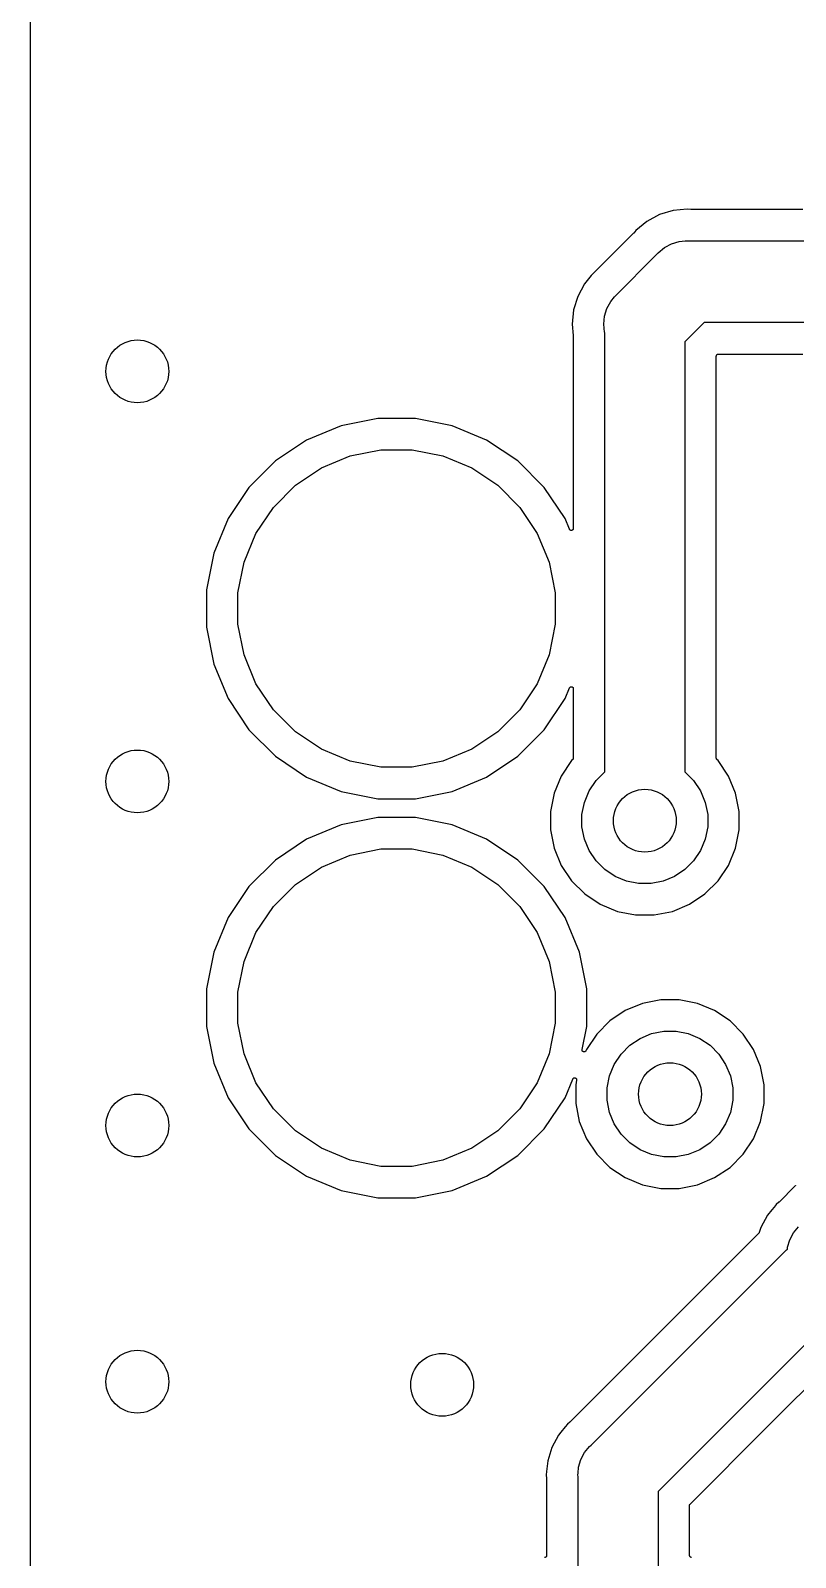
# Model space of a CAD drawing. Extents: x 5.16 to 6.06, y -3.88 to -2.24.
# Drawn here: x 5.1572 to 5.3489, y -3.3217 to -2.9391 of the extents above; entities that cross this region are included whole.
import ezdxf

# ---------------------------------------------------------------- set-up
doc = ezdxf.new("R2010")
doc.units = 0
doc.header["$MEASUREMENT"] = 0
doc.layers.add('BLACK', color=7, linetype='CONTINUOUS')

msp = doc.modelspace()

# ---------------------------------------------------------------- linework, layer by layer
at = {"layer": 'BLACK', "linetype": 'CONTINUOUS'}
for p, q in [((5.15722, -3.41883), (5.15722, -2.74999)), ((5.32179, -2.9839), (5.31824, -2.98425)), ((5.32265, -2.98398), (5.32179, -2.9839)), ((5.32267, -2.98398), (5.32265, -2.98398)), ((5.32269, -2.98398), (5.32267, -2.98398)), ((5.3227, -2.98398), (5.32269, -2.98398)), ((5.35077, -2.98398), (5.3227, -2.98398)), ((5.31168, -2.98696), (5.30892, -2.98923)), ((5.31482, -2.98528), (5.31168, -2.98696)), ((5.31824, -2.98425), (5.31482, -2.98528)), ((5.30834, -2.98994), (5.29772, -3.00055)), ((5.30835, -2.98992), (5.30834, -2.98994)), ((5.30836, -2.9899), (5.30835, -2.98992)), ((5.30837, -2.9899), (5.30836, -2.9899)), ((5.30892, -2.98923), (5.30837, -2.9899)), ((5.32129, -2.99186), (5.32179, -2.99181)), ((5.32179, -2.99181), (5.32229, -2.99186)), ((5.30356, -3.00584), (5.31419, -2.99521)), ((5.31419, -2.99521), (5.31451, -2.99482)), ((5.31451, -2.99482), (5.31607, -2.99354)), ((5.31607, -2.99354), (5.31627, -2.99344)), ((5.31627, -2.99344), (5.31785, -2.99259)), ((5.31785, -2.99259), (5.31978, -2.99201)), ((5.31978, -2.99201), (5.32128, -2.99186)), ((5.32128, -2.99186), (5.32129, -2.99186)), ((5.32229, -2.99186), (5.35919, -2.99186)), ((5.29603, -3.00261), (5.29435, -3.00576)), ((5.29772, -3.00055), (5.29603, -3.00261)), ((5.29435, -3.00576), (5.29331, -3.00917)), ((5.30166, -3.00879), (5.30261, -3.00701)), ((5.30261, -3.00701), (5.30356, -3.00584)), ((5.29331, -3.00917), (5.29296, -3.01272)), ((5.30087, -3.01272), (5.30107, -3.01072)), ((5.30107, -3.01072), (5.30166, -3.00879)), ((5.29296, -3.01272), (5.29324, -3.01559)), ((5.30107, -3.01473), (5.30087, -3.01272)), ((5.30112, -3.01489), (5.30107, -3.01473)), ((5.32603, -3.01233), (5.3212, -3.01716)), ((5.35919, -3.01233), (5.32603, -3.01233)), ((5.29324, -3.01559), (5.29324, -3.0156)), ((5.29324, -3.0156), (5.29324, -3.01562)), ((5.29324, -3.01562), (5.29324, -3.01564)), ((5.29324, -3.01564), (5.29324, -3.06391)), ((5.30112, -3.1249), (5.30112, -3.01489)), ((5.3212, -3.01716), (5.3212, -3.1249)), ((5.32907, -3.0207), (5.32908, -3.02066)), ((5.32907, -3.12143), (5.32907, -3.0207)), ((5.32907, -3.0207), (5.32907, -3.0207)), ((5.32907, -3.0207), (5.32907, -3.0207)), ((5.32908, -3.0206), (5.3291, -3.02056)), ((5.32908, -3.02061), (5.32908, -3.0206)), ((5.32908, -3.0206), (5.32908, -3.0206)), ((5.32908, -3.02066), (5.32908, -3.02061)), ((5.3291, -3.02056), (5.32911, -3.02051)), ((5.32911, -3.02051), (5.32913, -3.02047)), ((5.32911, -3.02051), (5.32911, -3.02051)), ((5.32911, -3.02051), (5.32911, -3.02051)), ((5.32913, -3.02047), (5.32916, -3.02043)), ((5.32916, -3.02042), (5.32919, -3.02039)), ((5.32916, -3.02043), (5.32916, -3.02042)), ((5.32916, -3.02042), (5.32916, -3.02042)), ((5.32919, -3.02039), (5.32922, -3.02035)), ((5.32922, -3.02035), (5.32926, -3.02032)), ((5.32922, -3.02035), (5.32922, -3.02035)), ((5.32922, -3.02035), (5.32922, -3.02035)), ((5.32926, -3.02032), (5.3293, -3.02029)), ((5.3293, -3.02029), (5.32934, -3.02027)), ((5.3293, -3.02029), (5.3293, -3.02029)), ((5.3293, -3.02029), (5.3293, -3.02029)), ((5.32934, -3.02027), (5.32938, -3.02024)), ((5.32938, -3.02024), (5.32938, -3.02024)), ((5.32938, -3.02024), (5.32939, -3.02024)), ((5.32939, -3.02024), (5.32943, -3.02023)), ((5.32943, -3.02023), (5.32948, -3.02021)), ((5.32948, -3.02021), (5.32948, -3.02021)), ((5.32948, -3.02021), (5.32948, -3.02021)), ((5.32948, -3.02021), (5.32953, -3.02021)), ((5.32953, -3.02021), (5.32957, -3.0202)), ((5.32957, -3.0202), (5.35078, -3.0202)), ((5.24426, -3.03635), (5.23506, -3.03818)), ((5.25365, -3.03635), (5.24426, -3.03635)), ((5.26285, -3.03818), (5.25365, -3.03635)), ((5.23506, -3.03818), (5.22639, -3.04177)), ((5.27152, -3.04177), (5.26285, -3.03818)), ((5.22639, -3.04177), (5.21859, -3.04698)), ((5.23735, -3.04575), (5.24504, -3.04422)), ((5.24504, -3.04422), (5.25287, -3.04422)), ((5.25287, -3.04422), (5.26055, -3.04575)), ((5.27932, -3.04698), (5.27152, -3.04177)), ((5.21859, -3.04698), (5.21195, -3.05362)), ((5.22361, -3.0531), (5.23012, -3.04875)), ((5.23012, -3.04875), (5.23735, -3.04575)), ((5.26055, -3.04575), (5.26779, -3.04875)), ((5.26779, -3.04875), (5.2743, -3.0531)), ((5.28596, -3.05362), (5.27932, -3.04698)), ((5.21195, -3.05362), (5.20674, -3.06142)), ((5.21807, -3.05864), (5.22361, -3.0531)), ((5.2743, -3.0531), (5.27984, -3.05864)), ((5.29117, -3.06142), (5.28596, -3.05362)), ((5.21371, -3.06515), (5.21807, -3.05864)), ((5.27984, -3.05864), (5.28419, -3.06515)), ((5.20674, -3.06142), (5.20315, -3.07009)), ((5.29228, -3.0641), (5.29117, -3.06142)), ((5.29229, -3.06412), (5.29228, -3.0641)), ((5.29232, -3.06418), (5.29229, -3.06412)), ((5.29235, -3.06422), (5.29232, -3.06418)), ((5.29232, -3.06418), (5.29232, -3.06418)), ((5.29232, -3.06418), (5.29232, -3.06418)), ((5.29239, -3.06426), (5.29235, -3.06422)), ((5.29243, -3.0643), (5.29239, -3.06426)), ((5.29239, -3.06426), (5.29239, -3.06426)), ((5.29239, -3.06426), (5.29239, -3.06426)), ((5.29246, -3.06432), (5.29243, -3.0643)), ((5.29251, -3.06435), (5.29246, -3.06432)), ((5.29246, -3.06432), (5.29246, -3.06432)), ((5.29246, -3.06432), (5.29246, -3.06432)), ((5.29255, -3.06437), (5.29251, -3.06435)), ((5.29259, -3.06438), (5.29255, -3.06437)), ((5.29255, -3.06437), (5.29255, -3.06437)), ((5.29255, -3.06437), (5.29255, -3.06437)), ((5.29264, -3.0644), (5.29259, -3.06438)), ((5.29268, -3.0644), (5.29264, -3.0644)), ((5.29264, -3.0644), (5.29264, -3.0644)), ((5.29264, -3.0644), (5.29264, -3.0644)), ((5.29274, -3.06441), (5.29268, -3.0644)), ((5.29281, -3.0644), (5.29274, -3.06441)), ((5.29274, -3.06441), (5.29274, -3.06441)), ((5.29274, -3.06441), (5.29274, -3.06441)), ((5.29284, -3.0644), (5.29281, -3.0644)), ((5.2929, -3.06438), (5.29284, -3.0644)), ((5.29284, -3.0644), (5.29284, -3.0644)), ((5.29284, -3.0644), (5.29284, -3.0644)), ((5.29293, -3.06437), (5.2929, -3.06438)), ((5.29298, -3.06434), (5.29293, -3.06437)), ((5.29293, -3.06437), (5.29293, -3.06437)), ((5.29293, -3.06437), (5.29293, -3.06437)), ((5.29302, -3.06433), (5.29298, -3.06434)), ((5.29306, -3.06429), (5.29302, -3.06433)), ((5.29302, -3.06433), (5.29302, -3.06433)), ((5.29302, -3.06433), (5.29302, -3.06433)), ((5.29309, -3.06426), (5.29306, -3.06429)), ((5.29314, -3.06421), (5.29309, -3.06426)), ((5.29309, -3.06426), (5.29309, -3.06426)), ((5.29309, -3.06426), (5.29309, -3.06426)), ((5.29316, -3.06419), (5.29314, -3.06421)), ((5.29319, -3.06413), (5.29316, -3.06419)), ((5.29316, -3.06419), (5.29316, -3.06419)), ((5.29316, -3.06419), (5.29316, -3.06419)), ((5.2932, -3.0641), (5.29319, -3.06413)), ((5.29322, -3.06405), (5.2932, -3.0641)), ((5.2932, -3.0641), (5.2932, -3.0641)), ((5.2932, -3.0641), (5.2932, -3.0641)), ((5.29323, -3.06401), (5.29322, -3.06405)), ((5.29324, -3.06396), (5.29323, -3.06401)), ((5.29323, -3.06401), (5.29323, -3.06401)), ((5.29323, -3.06401), (5.29323, -3.06401)), ((5.29324, -3.06391), (5.29324, -3.06391)), ((5.29324, -3.06391), (5.29324, -3.06396)), ((5.21072, -3.07239), (5.21371, -3.06515)), ((5.28419, -3.06515), (5.28719, -3.07239)), ((5.20315, -3.07009), (5.20132, -3.07929)), ((5.20919, -3.08007), (5.21072, -3.07239)), ((5.28719, -3.07239), (5.28872, -3.08007)), ((5.20132, -3.07929), (5.20132, -3.08868)), ((5.20919, -3.0879), (5.20919, -3.08007)), ((5.28872, -3.08007), (5.28872, -3.0879)), ((5.20132, -3.08868), (5.20315, -3.09788)), ((5.21072, -3.09558), (5.20919, -3.0879)), ((5.28872, -3.0879), (5.28719, -3.09558)), ((5.20315, -3.09788), (5.20674, -3.10655)), ((5.21371, -3.10282), (5.21072, -3.09558)), ((5.28719, -3.09558), (5.28419, -3.10282)), ((5.20674, -3.10655), (5.21195, -3.11435)), ((5.21807, -3.10933), (5.21371, -3.10282)), ((5.28419, -3.10282), (5.27984, -3.10933)), ((5.28596, -3.11435), (5.29117, -3.10655)), ((5.29117, -3.10655), (5.29228, -3.10387)), ((5.29228, -3.10386), (5.2923, -3.10382)), ((5.29228, -3.10387), (5.29228, -3.10386)), ((5.2923, -3.10382), (5.29233, -3.10378)), ((5.29233, -3.10378), (5.29235, -3.10375)), ((5.29233, -3.10378), (5.29233, -3.10378)), ((5.29233, -3.10378), (5.29233, -3.10378)), ((5.29235, -3.10375), (5.29239, -3.1037)), ((5.29239, -3.1037), (5.29242, -3.10368)), ((5.29239, -3.1037), (5.29239, -3.1037)), ((5.29239, -3.1037), (5.29239, -3.1037)), ((5.29242, -3.10368), (5.29247, -3.10364)), ((5.29247, -3.10364), (5.29251, -3.10362)), ((5.29247, -3.10364), (5.29247, -3.10364)), ((5.29247, -3.10364), (5.29247, -3.10364)), ((5.29251, -3.10362), (5.29255, -3.1036)), ((5.29255, -3.1036), (5.29255, -3.1036)), ((5.29255, -3.1036), (5.29256, -3.1036)), ((5.29256, -3.1036), (5.2926, -3.10358)), ((5.2926, -3.10358), (5.29265, -3.10357)), ((5.29265, -3.10357), (5.29265, -3.10357)), ((5.29265, -3.10357), (5.29265, -3.10357)), ((5.29265, -3.10357), (5.29269, -3.10357)), ((5.29269, -3.10357), (5.29275, -3.10356)), ((5.29275, -3.10356), (5.29275, -3.10356)), ((5.29275, -3.10356), (5.29275, -3.10356)), ((5.29275, -3.10356), (5.29278, -3.10356)), ((5.29278, -3.10356), (5.29284, -3.10357)), ((5.29284, -3.10357), (5.29284, -3.10357)), ((5.29284, -3.10357), (5.29284, -3.10357)), ((5.29284, -3.10357), (5.29288, -3.10358)), ((5.29288, -3.10358), (5.29294, -3.1036)), ((5.29294, -3.1036), (5.29294, -3.1036)), ((5.29294, -3.1036), (5.29294, -3.1036)), ((5.29294, -3.1036), (5.29298, -3.10362)), ((5.29298, -3.10362), (5.29302, -3.10365)), ((5.29302, -3.10365), (5.29302, -3.10365)), ((5.29302, -3.10365), (5.29302, -3.10365)), ((5.29302, -3.10365), (5.29306, -3.10368)), ((5.29306, -3.10368), (5.2931, -3.10371)), ((5.2931, -3.10371), (5.2931, -3.10371)), ((5.2931, -3.10371), (5.2931, -3.10371)), ((5.2931, -3.10371), (5.29313, -3.10374)), ((5.29313, -3.10374), (5.29316, -3.10378)), ((5.29316, -3.10378), (5.29316, -3.10379)), ((5.29316, -3.10379), (5.29316, -3.10379)), ((5.29316, -3.10379), (5.29318, -3.10382)), ((5.29318, -3.10382), (5.29321, -3.10387)), ((5.29321, -3.10387), (5.29321, -3.10387)), ((5.29321, -3.10387), (5.29321, -3.10387)), ((5.29321, -3.10387), (5.29321, -3.10389)), ((5.29321, -3.10389), (5.29323, -3.10397)), ((5.29323, -3.10397), (5.29323, -3.10397)), ((5.29323, -3.10397), (5.29324, -3.10397)), ((5.29324, -3.10397), (5.29324, -3.10402)), ((5.29324, -3.10402), (5.29324, -3.10406)), ((5.29324, -3.10406), (5.29324, -3.12143)), ((5.22361, -3.11487), (5.21807, -3.10933)), ((5.27984, -3.10933), (5.2743, -3.11487)), ((5.21195, -3.11435), (5.21859, -3.12099)), ((5.23012, -3.11922), (5.22361, -3.11487)), ((5.2743, -3.11487), (5.26779, -3.11922)), ((5.27932, -3.12099), (5.28596, -3.11435)), ((5.21859, -3.12099), (5.22639, -3.1262)), ((5.23735, -3.12222), (5.23012, -3.11922)), ((5.26779, -3.11922), (5.26055, -3.12222)), ((5.27152, -3.1262), (5.27932, -3.12099)), ((5.2931, -3.12179), (5.29281, -3.12208)), ((5.29313, -3.12175), (5.2931, -3.12179)), ((5.29316, -3.12172), (5.29313, -3.12175)), ((5.29318, -3.12167), (5.29316, -3.12171)), ((5.29316, -3.12171), (5.29316, -3.12171)), ((5.29316, -3.12171), (5.29316, -3.12172)), ((5.2932, -3.12163), (5.29318, -3.12167)), ((5.29321, -3.12163), (5.2932, -3.12163)), ((5.2932, -3.12163), (5.2932, -3.12163)), ((5.29322, -3.12158), (5.29321, -3.12163)), ((5.29323, -3.12154), (5.29322, -3.12158)), ((5.29324, -3.12148), (5.29323, -3.12153)), ((5.29323, -3.12153), (5.29323, -3.12153)), ((5.29323, -3.12153), (5.29323, -3.12154)), ((5.29324, -3.12143), (5.29324, -3.12144)), ((5.29324, -3.12144), (5.29324, -3.12148)), ((5.32908, -3.12148), (5.32907, -3.12143)), ((5.32908, -3.12153), (5.32908, -3.12148)), ((5.32909, -3.12158), (5.32908, -3.12153)), ((5.32908, -3.12153), (5.32908, -3.12153)), ((5.32908, -3.12153), (5.32908, -3.12153)), ((5.32911, -3.12162), (5.32909, -3.12158)), ((5.32913, -3.12167), (5.32911, -3.12162)), ((5.32911, -3.12162), (5.32911, -3.12162)), ((5.32911, -3.12162), (5.32911, -3.12162)), ((5.32915, -3.12171), (5.32913, -3.12167)), ((5.32916, -3.12171), (5.32915, -3.12171)), ((5.32915, -3.12171), (5.32915, -3.12171)), ((5.32918, -3.12175), (5.32916, -3.12171)), ((5.32921, -3.12178), (5.32918, -3.12175)), ((5.32922, -3.12179), (5.32921, -3.12178)), ((5.32951, -3.12208), (5.32922, -3.12179)), ((5.24504, -3.12375), (5.23735, -3.12222)), ((5.25287, -3.12375), (5.24504, -3.12375)), ((5.26055, -3.12222), (5.25287, -3.12375)), ((5.29281, -3.12208), (5.29022, -3.12594)), ((5.29893, -3.1271), (5.30112, -3.1249)), ((5.3212, -3.1249), (5.32339, -3.1271)), ((5.33209, -3.12594), (5.32951, -3.12208)), ((5.22639, -3.1262), (5.23506, -3.12979)), ((5.26285, -3.12979), (5.27152, -3.1262)), ((5.29022, -3.12594), (5.28844, -3.13024)), ((5.2972, -3.12967), (5.29893, -3.1271)), ((5.32339, -3.1271), (5.32511, -3.12967)), ((5.33387, -3.13024), (5.33209, -3.12594)), ((5.23506, -3.12979), (5.24426, -3.13162)), ((5.24426, -3.13162), (5.25365, -3.13162)), ((5.25365, -3.13162), (5.26285, -3.12979)), ((5.28844, -3.13024), (5.28754, -3.13481)), ((5.29541, -3.13558), (5.29602, -3.13254)), ((5.29602, -3.13254), (5.2972, -3.12967)), ((5.32511, -3.12967), (5.3263, -3.13254)), ((5.3263, -3.13254), (5.32691, -3.13558)), ((5.33478, -3.13481), (5.33387, -3.13024)), ((5.24426, -3.13635), (5.23506, -3.13818)), ((5.25365, -3.13635), (5.24426, -3.13635)), ((5.26285, -3.13818), (5.25365, -3.13635)), ((5.28754, -3.13481), (5.28754, -3.13946)), ((5.29541, -3.13868), (5.29541, -3.13558)), ((5.32691, -3.13558), (5.32691, -3.13868)), ((5.33478, -3.13946), (5.33478, -3.13481)), ((5.23506, -3.13818), (5.22639, -3.14177)), ((5.27152, -3.14177), (5.26285, -3.13818)), ((5.28754, -3.13946), (5.28844, -3.14402)), ((5.29602, -3.14173), (5.29541, -3.13868)), ((5.32691, -3.13868), (5.3263, -3.14173)), ((5.33387, -3.14402), (5.33478, -3.13946)), ((5.22639, -3.14177), (5.21859, -3.14698)), ((5.23735, -3.14575), (5.24504, -3.14422)), ((5.24504, -3.14422), (5.25287, -3.14422)), ((5.25287, -3.14422), (5.26055, -3.14575)), ((5.27932, -3.14698), (5.27152, -3.14177)), ((5.28844, -3.14402), (5.29022, -3.14832)), ((5.2972, -3.14459), (5.29602, -3.14173)), ((5.29893, -3.14717), (5.2972, -3.14459)), ((5.32511, -3.14459), (5.32339, -3.14717)), ((5.3263, -3.14173), (5.32511, -3.14459)), ((5.33209, -3.14832), (5.33387, -3.14402)), ((5.21859, -3.14698), (5.21195, -3.15362)), ((5.23012, -3.14875), (5.23735, -3.14575)), ((5.26055, -3.14575), (5.26779, -3.14875)), ((5.28596, -3.15362), (5.27932, -3.14698)), ((5.29022, -3.14832), (5.29281, -3.15219)), ((5.30112, -3.14937), (5.29893, -3.14717)), ((5.32339, -3.14717), (5.3212, -3.14937)), ((5.32951, -3.15219), (5.33209, -3.14832)), ((5.22361, -3.1531), (5.23012, -3.14875)), ((5.26779, -3.14875), (5.2743, -3.1531)), ((5.29281, -3.15219), (5.2961, -3.15548)), ((5.3037, -3.15109), (5.30112, -3.14937)), ((5.30656, -3.15228), (5.3037, -3.15109)), ((5.30961, -3.15288), (5.30656, -3.15228)), ((5.31575, -3.15228), (5.31271, -3.15288)), ((5.31862, -3.15109), (5.31575, -3.15228)), ((5.3212, -3.14937), (5.31862, -3.15109)), ((5.32622, -3.15548), (5.32951, -3.15219)), ((5.21195, -3.15362), (5.20674, -3.16142)), ((5.21807, -3.15864), (5.22361, -3.1531)), ((5.2743, -3.1531), (5.27984, -3.15864)), ((5.29117, -3.16142), (5.28596, -3.15362)), ((5.2961, -3.15548), (5.29997, -3.15807)), ((5.31271, -3.15288), (5.30961, -3.15288)), ((5.32235, -3.15807), (5.32622, -3.15548)), ((5.21371, -3.16515), (5.21807, -3.15864)), ((5.27984, -3.15864), (5.28419, -3.16515)), ((5.29997, -3.15807), (5.30427, -3.15985)), ((5.30427, -3.15985), (5.30883, -3.16076)), ((5.31348, -3.16076), (5.31805, -3.15985)), ((5.31805, -3.15985), (5.32235, -3.15807)), ((5.20674, -3.16142), (5.20315, -3.17009)), ((5.29476, -3.17009), (5.29117, -3.16142)), ((5.30883, -3.16076), (5.31348, -3.16076)), ((5.21072, -3.17239), (5.21371, -3.16515)), ((5.28419, -3.16515), (5.28719, -3.17239)), ((5.20315, -3.17009), (5.20132, -3.17929)), ((5.29659, -3.17929), (5.29476, -3.17009)), ((5.20919, -3.18007), (5.21072, -3.17239)), ((5.28719, -3.17239), (5.28872, -3.18007)), ((5.20132, -3.17929), (5.20132, -3.18868)), ((5.20919, -3.1879), (5.20919, -3.18007)), ((5.28872, -3.18007), (5.28872, -3.1879)), ((5.29659, -3.18868), (5.29659, -3.17929)), ((5.31057, -3.18292), (5.30627, -3.1847)), ((5.31513, -3.18202), (5.31057, -3.18292)), ((5.31978, -3.18202), (5.31513, -3.18202)), ((5.32435, -3.18292), (5.31978, -3.18202)), ((5.32865, -3.1847), (5.32435, -3.18292)), ((5.30627, -3.1847), (5.3024, -3.18729)), ((5.33252, -3.18729), (5.32865, -3.1847)), ((5.20132, -3.18868), (5.20315, -3.19788)), ((5.21072, -3.19558), (5.20919, -3.1879)), ((5.28872, -3.1879), (5.28719, -3.19558)), ((5.29544, -3.19447), (5.29659, -3.18868)), ((5.29911, -3.19058), (5.29652, -3.19445)), ((5.3024, -3.18729), (5.29911, -3.19058)), ((5.31, -3.19168), (5.31286, -3.19049)), ((5.31286, -3.19049), (5.31591, -3.18989)), ((5.31591, -3.18989), (5.31901, -3.18989)), ((5.31901, -3.18989), (5.32205, -3.19049)), ((5.32205, -3.19049), (5.32492, -3.19168)), ((5.33581, -3.19058), (5.33252, -3.18729)), ((5.33839, -3.19445), (5.33581, -3.19058)), ((5.29543, -3.19452), (5.29544, -3.19447)), ((5.29543, -3.19457), (5.29543, -3.19452)), ((5.29543, -3.1946), (5.29543, -3.19457)), ((5.29543, -3.19457), (5.29543, -3.19457)), ((5.29652, -3.19445), (5.29639, -3.19476)), ((5.30522, -3.1956), (5.30742, -3.19341)), ((5.30742, -3.19341), (5.31, -3.19168)), ((5.32492, -3.19168), (5.3275, -3.19341)), ((5.3275, -3.19341), (5.32969, -3.1956)), ((5.34017, -3.19875), (5.33839, -3.19445)), ((5.20315, -3.19788), (5.20674, -3.20655)), ((5.21371, -3.20282), (5.21072, -3.19558)), ((5.28719, -3.19558), (5.28419, -3.20282)), ((5.29544, -3.19466), (5.29543, -3.1946)), ((5.29545, -3.19469), (5.29544, -3.19466)), ((5.29544, -3.19466), (5.29544, -3.19466)), ((5.29544, -3.19466), (5.29544, -3.19466)), ((5.29547, -3.19476), (5.29545, -3.19469)), ((5.29549, -3.19481), (5.29547, -3.19476)), ((5.29547, -3.19476), (5.29547, -3.19476)), ((5.29547, -3.19476), (5.29547, -3.19476)), ((5.29551, -3.19484), (5.29549, -3.19481)), ((5.29551, -3.19485), (5.29551, -3.19484)), ((5.29551, -3.19484), (5.29551, -3.19484)), ((5.29553, -3.19487), (5.29551, -3.19485)), ((5.29557, -3.19492), (5.29553, -3.19487)), ((5.29565, -3.19498), (5.29557, -3.19492)), ((5.29569, -3.195), (5.29565, -3.19498)), ((5.29565, -3.19498), (5.29565, -3.19498)), ((5.29565, -3.19498), (5.29565, -3.19498)), ((5.29574, -3.19503), (5.29569, -3.195)), ((5.29583, -3.19506), (5.29574, -3.19503)), ((5.29574, -3.19503), (5.29574, -3.19503)), ((5.29574, -3.19503), (5.29574, -3.19503)), ((5.29588, -3.19506), (5.29583, -3.19506)), ((5.29593, -3.19507), (5.29588, -3.19506)), ((5.29602, -3.19506), (5.29593, -3.19507)), ((5.29593, -3.19507), (5.29593, -3.19507)), ((5.29608, -3.19504), (5.29602, -3.19506)), ((5.29612, -3.19503), (5.29608, -3.19504)), ((5.29618, -3.195), (5.29612, -3.19503)), ((5.29612, -3.19503), (5.29612, -3.19503)), ((5.29612, -3.19503), (5.29612, -3.19503)), ((5.2962, -3.19499), (5.29618, -3.195)), ((5.29621, -3.19499), (5.2962, -3.19499)), ((5.29625, -3.19495), (5.29621, -3.19499)), ((5.29621, -3.19499), (5.29621, -3.19499)), ((5.29628, -3.19493), (5.29625, -3.19495)), ((5.29632, -3.19488), (5.29628, -3.19493)), ((5.29628, -3.19493), (5.29628, -3.19493)), ((5.29628, -3.19493), (5.29628, -3.19493)), ((5.29634, -3.19485), (5.29632, -3.19488)), ((5.29636, -3.19482), (5.29634, -3.19485)), ((5.29634, -3.19485), (5.29634, -3.19485)), ((5.29634, -3.19485), (5.29634, -3.19485)), ((5.29639, -3.19477), (5.29636, -3.19482)), ((5.29639, -3.19476), (5.29639, -3.19477)), ((5.30231, -3.20104), (5.3035, -3.19818)), ((5.3035, -3.19818), (5.30522, -3.1956)), ((5.32969, -3.1956), (5.33141, -3.19818)), ((5.33141, -3.19818), (5.3326, -3.20104)), ((5.29117, -3.20655), (5.29311, -3.20187)), ((5.29311, -3.20186), (5.29313, -3.20182)), ((5.29311, -3.20187), (5.29311, -3.20186)), ((5.29313, -3.20182), (5.29316, -3.20178)), ((5.29316, -3.20178), (5.29322, -3.2017)), ((5.29322, -3.2017), (5.29326, -3.20167)), ((5.29322, -3.2017), (5.29322, -3.2017)), ((5.29322, -3.2017), (5.29322, -3.2017)), ((5.29326, -3.20167), (5.2933, -3.20164)), ((5.2933, -3.20164), (5.29332, -3.20163)), ((5.2933, -3.20164), (5.2933, -3.20164)), ((5.2933, -3.20164), (5.2933, -3.20164)), ((5.29332, -3.20163), (5.29338, -3.20159)), ((5.29338, -3.20159), (5.29343, -3.20158)), ((5.29338, -3.20159), (5.29338, -3.20159)), ((5.29338, -3.20159), (5.29338, -3.20159)), ((5.29343, -3.20158), (5.29348, -3.20157)), ((5.29348, -3.20157), (5.29353, -3.20156)), ((5.29348, -3.20157), (5.29348, -3.20157)), ((5.29348, -3.20157), (5.29348, -3.20157)), ((5.29353, -3.20156), (5.29358, -3.20156)), ((5.29358, -3.20156), (5.29358, -3.20156)), ((5.29358, -3.20156), (5.29358, -3.20156)), ((5.29358, -3.20156), (5.29363, -3.20156)), ((5.29363, -3.20156), (5.29367, -3.20157)), ((5.29367, -3.20157), (5.29367, -3.20157)), ((5.29367, -3.20157), (5.29371, -3.20158)), ((5.29371, -3.20158), (5.29377, -3.2016)), ((5.29377, -3.2016), (5.29377, -3.2016)), ((5.29377, -3.2016), (5.29379, -3.20161)), ((5.29379, -3.20161), (5.29385, -3.20164)), ((5.29406, -3.20216), (5.29384, -3.20331)), ((5.29385, -3.20164), (5.29385, -3.20164)), ((5.29385, -3.20164), (5.29385, -3.20164)), ((5.29385, -3.20164), (5.29388, -3.20167)), ((5.29388, -3.20167), (5.29393, -3.20171)), ((5.29393, -3.20171), (5.29393, -3.20171)), ((5.29393, -3.20171), (5.29393, -3.20171)), ((5.29393, -3.20171), (5.29395, -3.20174)), ((5.29395, -3.20174), (5.29399, -3.20178)), ((5.29399, -3.20178), (5.29399, -3.20178)), ((5.29399, -3.20178), (5.29399, -3.20178)), ((5.29399, -3.20178), (5.29401, -3.20182)), ((5.29401, -3.20182), (5.29404, -3.20187)), ((5.29404, -3.20187), (5.29404, -3.20187)), ((5.29404, -3.20187), (5.29404, -3.20187)), ((5.29404, -3.20187), (5.29405, -3.20192)), ((5.29405, -3.20192), (5.29406, -3.20196)), ((5.29406, -3.20196), (5.29406, -3.20196)), ((5.29406, -3.20196), (5.29406, -3.20196)), ((5.29406, -3.20196), (5.29407, -3.20203)), ((5.29407, -3.20207), (5.29406, -3.20216)), ((5.29407, -3.20203), (5.29407, -3.20206)), ((5.29407, -3.20206), (5.29407, -3.20206)), ((5.29407, -3.20206), (5.29407, -3.20207)), ((5.30171, -3.20409), (5.30231, -3.20104)), ((5.3326, -3.20104), (5.33321, -3.20409)), ((5.34108, -3.20331), (5.34017, -3.19875)), ((5.21807, -3.20933), (5.21371, -3.20282)), ((5.28419, -3.20282), (5.27984, -3.20933)), ((5.29384, -3.20331), (5.29384, -3.20796)), ((5.30171, -3.20719), (5.30171, -3.20409)), ((5.33321, -3.20409), (5.33321, -3.20719)), ((5.34108, -3.20796), (5.34108, -3.20331)), ((5.20674, -3.20655), (5.21195, -3.21435)), ((5.22361, -3.21487), (5.21807, -3.20933)), ((5.27984, -3.20933), (5.2743, -3.21487)), ((5.28596, -3.21435), (5.29117, -3.20655)), ((5.29384, -3.20796), (5.29474, -3.21253)), ((5.30231, -3.21023), (5.30171, -3.20719)), ((5.33321, -3.20719), (5.3326, -3.21023)), ((5.34017, -3.21253), (5.34108, -3.20796)), ((5.29474, -3.21253), (5.29652, -3.21683)), ((5.3035, -3.2131), (5.30231, -3.21023)), ((5.30522, -3.21568), (5.3035, -3.2131)), ((5.33141, -3.2131), (5.32969, -3.21568)), ((5.3326, -3.21023), (5.33141, -3.2131)), ((5.33839, -3.21683), (5.34017, -3.21253)), ((5.21195, -3.21435), (5.21859, -3.22099)), ((5.23012, -3.21922), (5.22361, -3.21487)), ((5.2743, -3.21487), (5.26779, -3.21922)), ((5.27932, -3.22099), (5.28596, -3.21435)), ((5.29652, -3.21683), (5.29911, -3.2207)), ((5.30742, -3.21787), (5.30522, -3.21568)), ((5.32969, -3.21568), (5.3275, -3.21787)), ((5.33581, -3.2207), (5.33839, -3.21683)), ((5.21859, -3.22099), (5.22639, -3.2262)), ((5.23735, -3.22222), (5.23012, -3.21922)), ((5.26779, -3.21922), (5.26055, -3.22222)), ((5.27152, -3.2262), (5.27932, -3.22099)), ((5.29911, -3.2207), (5.3024, -3.22399)), ((5.31, -3.21959), (5.30742, -3.21787)), ((5.31286, -3.22078), (5.31, -3.21959)), ((5.31591, -3.22139), (5.31286, -3.22078)), ((5.32205, -3.22078), (5.31901, -3.22139)), ((5.32492, -3.21959), (5.32205, -3.22078)), ((5.3275, -3.21787), (5.32492, -3.21959)), ((5.33252, -3.22399), (5.33581, -3.2207)), ((5.24504, -3.22375), (5.23735, -3.22222)), ((5.25287, -3.22375), (5.24504, -3.22375)), ((5.26055, -3.22222), (5.25287, -3.22375)), ((5.3024, -3.22399), (5.30627, -3.22657)), ((5.31901, -3.22139), (5.31591, -3.22139)), ((5.32865, -3.22657), (5.33252, -3.22399)), ((5.22639, -3.2262), (5.23506, -3.22979)), ((5.26285, -3.22979), (5.27152, -3.2262)), ((5.30627, -3.22657), (5.31057, -3.22835)), ((5.31057, -3.22835), (5.31513, -3.22926)), ((5.31978, -3.22926), (5.32435, -3.22835)), ((5.32435, -3.22835), (5.32865, -3.22657)), ((5.34884, -3.22865), (5.3448, -3.23269)), ((5.34885, -3.22863), (5.34884, -3.22865)), ((5.34887, -3.22862), (5.34885, -3.22863)), ((5.34888, -3.2286), (5.34887, -3.22862)), ((5.3489, -3.22857), (5.34888, -3.2286)), ((5.34891, -3.22856), (5.3489, -3.22857)), ((5.23506, -3.22979), (5.24426, -3.23162)), ((5.24426, -3.23162), (5.25365, -3.23162)), ((5.25365, -3.23162), (5.26285, -3.22979)), ((5.31513, -3.22926), (5.31978, -3.22926)), ((5.34476, -3.23272), (5.3441, -3.23326)), ((5.34478, -3.2327), (5.34476, -3.23272)), ((5.3448, -3.23269), (5.34478, -3.2327)), ((5.3448, -3.23269), (5.3448, -3.23269)), ((5.34186, -3.23599), (5.3402, -3.2391)), ((5.34295, -3.23467), (5.34186, -3.23599)), ((5.34355, -3.23393), (5.34295, -3.23467)), ((5.34295, -3.23467), (5.34295, -3.23467)), ((5.3441, -3.23326), (5.34355, -3.23393)), ((5.34355, -3.23393), (5.34355, -3.23393)), ((5.33972, -3.24049), (5.29244, -3.28776)), ((5.33973, -3.24047), (5.33972, -3.24049)), ((5.33975, -3.24045), (5.33973, -3.24047)), ((5.33976, -3.24043), (5.33975, -3.24045)), ((5.33978, -3.24041), (5.33976, -3.24043)), ((5.33979, -3.24039), (5.33978, -3.24041)), ((5.3398, -3.24037), (5.33979, -3.24039)), ((5.33981, -3.24035), (5.3398, -3.24037)), ((5.33982, -3.24032), (5.33981, -3.24035)), ((5.33983, -3.2403), (5.33982, -3.24032)), ((5.33984, -3.24028), (5.33983, -3.2403)), ((5.3402, -3.2391), (5.33984, -3.24028)), ((5.33984, -3.24028), (5.33984, -3.24028)), ((5.34751, -3.24213), (5.34844, -3.24039)), ((5.34844, -3.24039), (5.34969, -3.23886)), ((5.34689, -3.24448), (5.34693, -3.24402)), ((5.34693, -3.24402), (5.34751, -3.24213)), ((5.29771, -3.29362), (5.34607, -3.24526)), ((5.34607, -3.24526), (5.34664, -3.24466)), ((5.34664, -3.24466), (5.34689, -3.24448)), ((5.35719, -3.26254), (5.3145, -3.30523)), ((5.34191, -3.28896), (5.36033, -3.27054)), ((5.29119, -3.28901), (5.2901, -3.29033)), ((5.29174, -3.28834), (5.29119, -3.28901)), ((5.29119, -3.28901), (5.29119, -3.28901)), ((5.2924, -3.2878), (5.29174, -3.28834)), ((5.29242, -3.28778), (5.2924, -3.2878)), ((5.29243, -3.28777), (5.29242, -3.28778)), ((5.29244, -3.28776), (5.29243, -3.28777)), ((5.32253, -3.30834), (5.34191, -3.28896)), ((5.34191, -3.28896), (5.34191, -3.28896)), ((5.2895, -3.29107), (5.28784, -3.29418)), ((5.2901, -3.29033), (5.2895, -3.29107)), ((5.2901, -3.29033), (5.2901, -3.29033)), ((5.29608, -3.29547), (5.29733, -3.29394)), ((5.29733, -3.29394), (5.29771, -3.29362)), ((5.28681, -3.29756), (5.28655, -3.30022)), ((5.28784, -3.29418), (5.28681, -3.29756)), ((5.29457, -3.2991), (5.29514, -3.29721)), ((5.29514, -3.29721), (5.29608, -3.29547)), ((5.28655, -3.30022), (5.28646, -3.30107)), ((5.28646, -3.30107), (5.28655, -3.30193)), ((5.28655, -3.30022), (5.28655, -3.30022)), ((5.29438, -3.30107), (5.29443, -3.30058)), ((5.29443, -3.30156), (5.29438, -3.30107)), ((5.29443, -3.30058), (5.29457, -3.2991)), ((5.29443, -3.30058), (5.29443, -3.30058)), ((5.29443, -3.32965), (5.29443, -3.30156)), ((5.28655, -3.30193), (5.28655, -3.30193)), ((5.28655, -3.30193), (5.28655, -3.30195)), ((5.28655, -3.30195), (5.28655, -3.30198)), ((5.28655, -3.30198), (5.28655, -3.32124)), ((5.3145, -3.30523), (5.3145, -3.32965)), ((5.32238, -3.30865), (5.32239, -3.3086)), ((5.32238, -3.30869), (5.32238, -3.30865)), ((5.32238, -3.3087), (5.32238, -3.30869)), ((5.32238, -3.32124), (5.32238, -3.3087)), ((5.32239, -3.30859), (5.3224, -3.30855)), ((5.32239, -3.3086), (5.32239, -3.30859)), ((5.32239, -3.3086), (5.32239, -3.3086)), ((5.3224, -3.30855), (5.32242, -3.30851)), ((5.32242, -3.3085), (5.32244, -3.30846)), ((5.32242, -3.30851), (5.32242, -3.3085)), ((5.32242, -3.3085), (5.32242, -3.3085)), ((5.32244, -3.30846), (5.32246, -3.30842)), ((5.32246, -3.30842), (5.32246, -3.30842)), ((5.32246, -3.30842), (5.32247, -3.30842)), ((5.32247, -3.30842), (5.3225, -3.30838)), ((5.3225, -3.30838), (5.32253, -3.30834)), ((5.2861, -3.32173), (5.28605, -3.32174)), ((5.28614, -3.32173), (5.2861, -3.32173)), ((5.28615, -3.32173), (5.28614, -3.32173)), ((5.28619, -3.32172), (5.28615, -3.32173)), ((5.28615, -3.32173), (5.28615, -3.32173)), ((5.28624, -3.3217), (5.28619, -3.32172)), ((5.28628, -3.32168), (5.28624, -3.3217)), ((5.28624, -3.3217), (5.28624, -3.3217)), ((5.28624, -3.3217), (5.28624, -3.3217)), ((5.28632, -3.32166), (5.28628, -3.32168)), ((5.28633, -3.32166), (5.28632, -3.32166)), ((5.28636, -3.32163), (5.28633, -3.32166)), ((5.28633, -3.32166), (5.28633, -3.32166)), ((5.2864, -3.3216), (5.28636, -3.32163)), ((5.28643, -3.32156), (5.2864, -3.32159)), ((5.2864, -3.32159), (5.2864, -3.32159)), ((5.2864, -3.32159), (5.2864, -3.3216)), ((5.28646, -3.32152), (5.28643, -3.32156)), ((5.28647, -3.32152), (5.28646, -3.32152)), ((5.28646, -3.32152), (5.28646, -3.32152)), ((5.28649, -3.32148), (5.28647, -3.32152)), ((5.28651, -3.32143), (5.28649, -3.32148)), ((5.28653, -3.32138), (5.28651, -3.32143)), ((5.28651, -3.32143), (5.28651, -3.32143)), ((5.28651, -3.32143), (5.28651, -3.32143)), ((5.28654, -3.32134), (5.28653, -3.32138)), ((5.28655, -3.32129), (5.28654, -3.32134)), ((5.28654, -3.32134), (5.28654, -3.32134)), ((5.28654, -3.32134), (5.28654, -3.32134)), ((5.28655, -3.32124), (5.28655, -3.32124)), ((5.28655, -3.32124), (5.28655, -3.32129)), ((5.32238, -3.32128), (5.32238, -3.32124)), ((5.32239, -3.32133), (5.32238, -3.32128)), ((5.3224, -3.32138), (5.32239, -3.32133)), ((5.32239, -3.32133), (5.32239, -3.32133)), ((5.32239, -3.32133), (5.32239, -3.32133)), ((5.32241, -3.32143), (5.3224, -3.32138)), ((5.32242, -3.32143), (5.32241, -3.32143)), ((5.32244, -3.32147), (5.32242, -3.32143)), ((5.32242, -3.32143), (5.32242, -3.32143)), ((5.32246, -3.32151), (5.32244, -3.32147)), ((5.32249, -3.32155), (5.32246, -3.32151)), ((5.32246, -3.32151), (5.32246, -3.32151)), ((5.32246, -3.32151), (5.32246, -3.32151)), ((5.32252, -3.32159), (5.32249, -3.32155)), ((5.32256, -3.32162), (5.32252, -3.32159)), ((5.32252, -3.32159), (5.32252, -3.32159)), ((5.32252, -3.32159), (5.32252, -3.32159)), ((5.3226, -3.32165), (5.32256, -3.32162)), ((5.32264, -3.32168), (5.3226, -3.32165)), ((5.3226, -3.32165), (5.3226, -3.32165)), ((5.3226, -3.32165), (5.3226, -3.32165)), ((5.32268, -3.3217), (5.32264, -3.32168)), ((5.32269, -3.3217), (5.32268, -3.3217)), ((5.32268, -3.3217), (5.32268, -3.3217)), ((5.32273, -3.32171), (5.32269, -3.3217)), ((5.32278, -3.32173), (5.32273, -3.32171)), ((5.32283, -3.32173), (5.32278, -3.32173)), ((5.32278, -3.32173), (5.32278, -3.32173)), ((5.32278, -3.32173), (5.32278, -3.32173)), ((5.32287, -3.32174), (5.32283, -3.32173))]:
    msp.add_line(p, q, dxfattribs=at)
at = {"layer": 'BLACK'}
for centre in [(5.18399, -3.02454), (5.18399, -3.12729), (5.31116, -3.13713), (5.31746, -3.20564), (5.18399, -3.21351), (5.18399, -3.27769), (5.26037, -3.27847)]:
    msp.add_circle(centre, 0.00787, dxfattribs=at)

doc.saveas('drawing.dxf')
